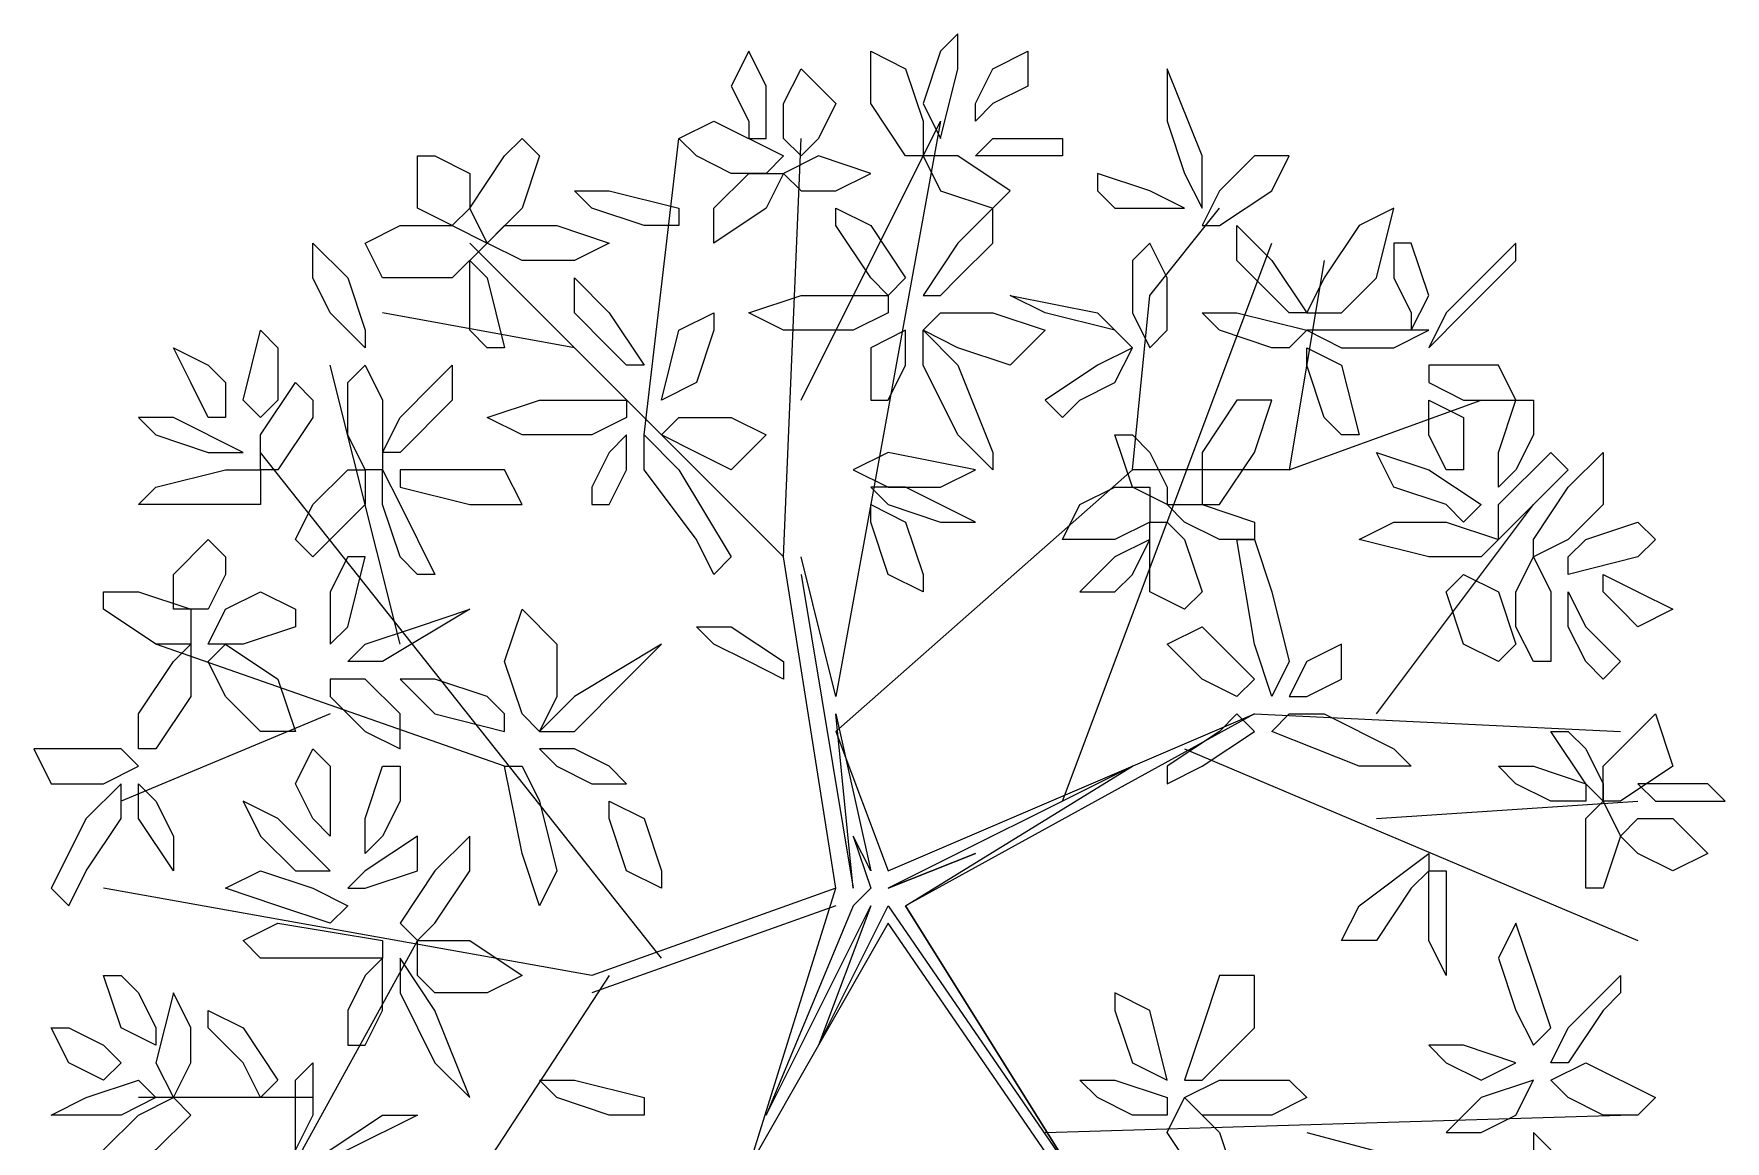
# Model space of a CAD drawing. Header units: millimetres. Extents: x 2364 to 2508, y 1551 to 1771.
# Drawn here: x 2398.718 to 2401.457, y 1619.812 to 1621.605 of the extents above; entities that cross this region are included whole.
import ezdxf

# ---------------------------------------------------------------- set-up
doc = ezdxf.new("R2010")
doc.units = ezdxf.units.MM
doc.layers.add('PDF_0', color=7, linetype='Continuous')

msp = doc.modelspace()

# ---------------------------------------------------------------- linework, layer by layer
at = {"layer": 'PDF_0', "lineweight": 9}
for points in [[(2400.1584, 1621.4918), (2400.1866, 1621.4353), (2400.2149, 1621.5483), (2400.2149, 1621.6047), (2400.1866, 1621.5765)], [(2399.876, 1621.4353), (2399.9042, 1621.4353), (2399.9042, 1621.52), (2399.876, 1621.5765), (2399.8477, 1621.52), (2399.876, 1621.4635)], [(2400.1584, 1621.4071), (2400.1301, 1621.4071), (2400.0737, 1621.4918), (2400.0737, 1621.5765), (2400.1301, 1621.5483), (2400.1584, 1621.4635)], [(2400.2431, 1621.4635), (2400.2431, 1621.4918), (2400.2713, 1621.5483), (2400.3278, 1621.5765), (2400.3278, 1621.52), (2400.2713, 1621.4918)], [(2399.9607, 1621.4071), (2399.9325, 1621.4353), (2399.9325, 1621.4918), (2399.9607, 1621.5483), (2400.0172, 1621.4918), (2399.9889, 1621.4353)], [(2400.5537, 1621.4635), (2400.582, 1621.3788), (2400.6102, 1621.3223), (2400.6102, 1621.4071), (2400.5537, 1621.5483), (2400.5537, 1621.52)], [(2399.8477, 1621.3788), (2399.7913, 1621.4071), (2399.763, 1621.4353), (2399.8195, 1621.4635), (2399.9325, 1621.4071), (2399.9042, 1621.3788)], [(2399.5089, 1621.4353), (2399.5371, 1621.4071), (2399.5089, 1621.3223), (2399.4524, 1621.2659), (2399.4241, 1621.3223), (2399.4806, 1621.4071)], [(2400.3278, 1621.4071), (2400.2713, 1621.4071), (2400.2431, 1621.4071), (2400.2713, 1621.4353), (2400.3843, 1621.4353), (2400.3843, 1621.4071)], [(2399.4241, 1621.3788), (2399.4241, 1621.3223), (2399.3959, 1621.2941), (2399.3394, 1621.3223), (2399.3394, 1621.4071), (2399.3677, 1621.4071)], [(2400.0172, 1621.3506), (2400.0737, 1621.3788), (2399.9889, 1621.4071), (2399.9325, 1621.3788), (2399.9607, 1621.3506)], [(2400.2713, 1621.3223), (2400.2996, 1621.3506), (2400.2149, 1621.4071), (2400.1584, 1621.4071), (2400.1866, 1621.3506)], [(2400.6102, 1621.2941), (2400.6385, 1621.2941), (2400.7232, 1621.3506), (2400.7514, 1621.4071), (2400.6949, 1621.4071), (2400.6385, 1621.3506)], [(2399.8195, 1621.3223), (2399.876, 1621.3788), (2399.9325, 1621.3788), (2399.9042, 1621.3223), (2399.8195, 1621.2659), (2399.8195, 1621.2941)], [(2400.469, 1621.3223), (2400.5537, 1621.3223), (2400.582, 1621.3223), (2400.5255, 1621.3506), (2400.4408, 1621.3788), (2400.4408, 1621.3506)], [(2399.7065, 1621.2941), (2399.6218, 1621.3223), (2399.5936, 1621.3506), (2399.6501, 1621.3506), (2399.763, 1621.3223), (2399.763, 1621.2941)], [(2400.0737, 1621.2094), (2400.0172, 1621.2941), (2400.0172, 1621.3223), (2400.0737, 1621.2941), (2400.1301, 1621.2094), (2400.1019, 1621.1811)], [(2400.2149, 1621.2094), (2400.2713, 1621.2659), (2400.2713, 1621.3223), (2400.2149, 1621.2659), (2400.1584, 1621.1811), (2400.1866, 1621.1811)], [(2400.7797, 1621.1529), (2400.8361, 1621.1529), (2400.8926, 1621.2094), (2400.9209, 1621.3223), (2400.8644, 1621.2941), (2400.8079, 1621.2094)], [(2399.3112, 1621.2941), (2399.3959, 1621.2941), (2399.4524, 1621.2659), (2399.3959, 1621.2094), (2399.283, 1621.2094), (2399.2547, 1621.2659)], [(2399.4524, 1621.2659), (2399.4806, 1621.2941), (2399.5653, 1621.2941), (2399.6501, 1621.2659), (2399.5936, 1621.2376), (2399.5089, 1621.2376)], [(2400.7232, 1621.1811), (2400.6667, 1621.2376), (2400.6667, 1621.2941), (2400.7232, 1621.2376), (2400.7797, 1621.1529), (2400.7514, 1621.1529)], [(2399.1982, 1621.1529), (2399.17, 1621.2094), (2399.17, 1621.2659), (2399.2265, 1621.2094), (2399.2547, 1621.1247), (2399.2547, 1621.0964)], [(2400.5255, 1621.0964), (2400.5537, 1621.1247), (2400.5537, 1621.2094), (2400.5255, 1621.2659), (2400.4973, 1621.2376), (2400.4973, 1621.1529)], [(2400.9209, 1621.2094), (2400.9491, 1621.1529), (2400.9491, 1621.1247), (2400.9773, 1621.1811), (2400.9491, 1621.2659), (2400.9209, 1621.2659)], [(2401.062, 1621.2094), (2401.0056, 1621.1529), (2400.9773, 1621.0964), (2401.0338, 1621.1529), (2401.1185, 1621.2376), (2401.1185, 1621.2659)], [(2399.4241, 1621.1247), (2399.4241, 1621.2094), (2399.4241, 1621.2376), (2399.4524, 1621.2094), (2399.4806, 1621.0964), (2399.4524, 1621.0964)], [(2399.6501, 1621.0964), (2399.5936, 1621.1529), (2399.5936, 1621.2094), (2399.6501, 1621.1529), (2399.7065, 1621.0682), (2399.6783, 1621.0682)], [(2400.0454, 1621.1247), (2399.9325, 1621.1247), (2399.876, 1621.1529), (2399.9607, 1621.1811), (2400.1019, 1621.1811), (2400.1019, 1621.1529)], [(2400.3561, 1621.1529), (2400.2996, 1621.1811), (2400.4408, 1621.1529), (2400.4973, 1621.0964), (2400.469, 1621.1247)], [(2399.7913, 1621.0399), (2399.7348, 1621.0117), (2399.763, 1621.1247), (2399.8195, 1621.1529), (2399.8195, 1621.1247)], [(2400.1584, 1621.1247), (2400.1866, 1621.1529), (2400.2713, 1621.1529), (2400.3561, 1621.1247), (2400.2996, 1621.0682), (2400.2149, 1621.0964)], [(2400.7232, 1621.0964), (2400.6385, 1621.1247), (2400.6102, 1621.1529), (2400.6667, 1621.1529), (2400.7797, 1621.1247), (2400.7514, 1621.0964)], [(2399.1135, 1621.0682), (2399.1135, 1621.0117), (2399.0853, 1620.9835), (2399.057, 1621.0117), (2399.0853, 1621.1247), (2399.1135, 1621.0964)], [(2400.0737, 1621.0117), (2400.1019, 1621.0117), (2400.1301, 1621.0682), (2400.1301, 1621.1247), (2400.0737, 1621.0964), (2400.0737, 1621.0399)], [(2400.2149, 1620.9552), (2400.1584, 1621.0682), (2400.1584, 1621.1247), (2400.2149, 1621.0682), (2400.2713, 1620.927), (2400.2713, 1620.8987)], [(2400.9209, 1621.0964), (2400.9773, 1621.1247), (2400.8644, 1621.1247), (2400.7797, 1621.1247), (2400.8361, 1621.0964)], [(2399.0288, 1620.9835), (2399.0006, 1620.9835), (2398.9723, 1621.0399), (2398.9441, 1621.0964), (2399.0006, 1621.0682), (2399.0288, 1621.0399)], [(2400.4125, 1621.0117), (2400.469, 1621.0399), (2400.4973, 1621.0964), (2400.4408, 1621.0682), (2400.3561, 1621.0117), (2400.3843, 1620.9835)], [(2400.8079, 1620.9835), (2400.7797, 1621.0682), (2400.7797, 1621.0964), (2400.8361, 1621.0682), (2400.8644, 1620.9552), (2400.8361, 1620.9552)], [(2399.2265, 1620.9552), (2399.2265, 1621.0399), (2399.2547, 1621.0682), (2399.283, 1621.0117), (2399.283, 1620.8987), (2399.2547, 1620.8987)], [(2399.3112, 1620.9835), (2399.3677, 1621.0399), (2399.3959, 1621.0682), (2399.3959, 1621.0117), (2399.3112, 1620.927), (2399.283, 1620.927)], [(2400.9773, 1621.0682), (2400.9773, 1621.0399), (2401.0338, 1621.0117), (2401.1185, 1621.0117), (2401.0903, 1621.0682), (2401.0338, 1621.0682)], [(2399.17, 1620.9835), (2399.1135, 1620.8987), (2399.0853, 1620.8987), (2399.0853, 1620.9552), (2399.1418, 1621.0399), (2399.17, 1621.0117)], [(2399.6218, 1620.9552), (2399.5089, 1620.9552), (2399.4524, 1620.9835), (2399.5371, 1621.0117), (2399.6783, 1621.0117), (2399.6783, 1620.9835)], [(2400.6102, 1620.8423), (2400.6385, 1620.8423), (2400.6949, 1620.927), (2400.7232, 1621.0117), (2400.6667, 1621.0117), (2400.6102, 1620.927)], [(2401.0338, 1620.8987), (2401.0056, 1620.8987), (2400.9773, 1620.9552), (2400.9773, 1621.0117), (2401.0338, 1620.9835), (2401.0338, 1620.9552)], [(2401.1468, 1620.9552), (2401.1185, 1620.8987), (2401.0903, 1620.8705), (2401.0903, 1620.927), (2401.1185, 1621.0117), (2401.1468, 1621.0117)], [(2399.0006, 1620.927), (2399.057, 1620.927), (2398.9441, 1620.9835), (2398.8876, 1620.9835), (2398.9158, 1620.9552)], [(2399.7348, 1620.9552), (2399.763, 1620.9835), (2399.8477, 1620.9835), (2399.9042, 1620.9552), (2399.8477, 1620.8987), (2399.7913, 1620.927)], [(2399.6218, 1620.8423), (2399.6501, 1620.8423), (2399.6783, 1620.8987), (2399.6783, 1620.9552), (2399.6501, 1620.927), (2399.6218, 1620.8705)], [(2399.7913, 1620.7858), (2399.7065, 1620.8987), (2399.7065, 1620.9552), (2399.763, 1620.8987), (2399.8477, 1620.7576), (2399.8195, 1620.7293)], [(2400.5255, 1620.927), (2400.5537, 1620.8705), (2400.5537, 1620.8423), (2400.4973, 1620.8705), (2400.469, 1620.9552), (2400.4973, 1620.9552)], [(2400.1866, 1620.8705), (2400.2431, 1620.8987), (2400.1019, 1620.927), (2400.0454, 1620.8987), (2400.1019, 1620.8705)], [(2401.0056, 1620.8423), (2400.9209, 1620.8705), (2400.8926, 1620.927), (2400.9773, 1620.8987), (2401.062, 1620.8423), (2401.0338, 1620.814)], [(2401.175, 1620.8705), (2401.1185, 1620.814), (2401.0903, 1620.7858), (2401.0903, 1620.8423), (2401.175, 1620.927), (2401.2032, 1620.8987)], [(2401.1468, 1620.7576), (2401.1468, 1620.7858), (2401.2032, 1620.8705), (2401.2597, 1620.927), (2401.2597, 1620.8423), (2401.2032, 1620.7858)], [(2399.0853, 1620.8987), (2399.0853, 1620.8423), (2398.9723, 1620.8423), (2398.8876, 1620.8423), (2398.9158, 1620.8705), (2399.0288, 1620.8987)], [(2399.17, 1620.8423), (2399.2265, 1620.8987), (2399.2547, 1620.8987), (2399.2547, 1620.8423), (2399.17, 1620.7576), (2399.1418, 1620.7858)], [(2399.3112, 1620.7576), (2399.283, 1620.8423), (2399.283, 1620.8987), (2399.3112, 1620.8423), (2399.3677, 1620.7293), (2399.3394, 1620.7293)], [(2399.3112, 1620.8987), (2399.3112, 1620.8705), (2399.4241, 1620.8423), (2399.5089, 1620.8423), (2399.4806, 1620.8987), (2399.3959, 1620.8987)], [(2400.1866, 1620.814), (2400.2431, 1620.814), (2400.1301, 1620.8705), (2400.0737, 1620.8705), (2400.1019, 1620.8423)], [(2400.5255, 1620.8705), (2400.5255, 1620.814), (2400.469, 1620.7858), (2400.3843, 1620.7858), (2400.4125, 1620.8423), (2400.469, 1620.8705)], [(2400.1019, 1620.7293), (2400.0737, 1620.814), (2400.0737, 1620.8423), (2400.1301, 1620.814), (2400.1584, 1620.7293), (2400.1584, 1620.7011)], [(2400.6385, 1620.7858), (2400.582, 1620.814), (2400.5537, 1620.8423), (2400.6102, 1620.8423), (2400.6949, 1620.814), (2400.6949, 1620.7858)], [(2400.582, 1620.7858), (2400.6102, 1620.7011), (2400.582, 1620.6728), (2400.5255, 1620.7011), (2400.5255, 1620.814), (2400.5537, 1620.814)], [(2401.0903, 1620.7858), (2401.062, 1620.7576), (2400.9773, 1620.7576), (2400.8644, 1620.7858), (2400.9209, 1620.814), (2401.0056, 1620.814)], [(2401.2315, 1620.7858), (2401.3162, 1620.814), (2401.3444, 1620.7858), (2401.3162, 1620.7576), (2401.2032, 1620.7293), (2401.2032, 1620.7576)], [(2399.0288, 1620.7293), (2399.0006, 1620.6728), (2398.9441, 1620.6728), (2398.9441, 1620.7293), (2399.0006, 1620.7858), (2399.0288, 1620.7576)], [(2400.5255, 1620.7858), (2400.469, 1620.7576), (2400.4125, 1620.7011), (2400.469, 1620.7011), (2400.4973, 1620.7293)], [(2400.7232, 1620.7011), (2400.7514, 1620.5881), (2400.7232, 1620.5316), (2400.6949, 1620.6164), (2400.6667, 1620.7858), (2400.6949, 1620.7858)], [(2399.1982, 1620.7011), (2399.1982, 1620.6446), (2399.1982, 1620.6164), (2399.2265, 1620.6446), (2399.2547, 1620.7576), (2399.2265, 1620.7576)], [(2401.1185, 1620.6446), (2401.1185, 1620.7011), (2401.1468, 1620.7576), (2401.175, 1620.7011), (2401.175, 1620.5881), (2401.1468, 1620.5881)], [(2401.0338, 1620.6164), (2401.0056, 1620.7011), (2401.0338, 1620.7293), (2401.0903, 1620.7011), (2401.1185, 1620.6164), (2401.0903, 1620.5881)], [(2401.2597, 1620.7011), (2401.2597, 1620.7293), (2401.3162, 1620.7011), (2401.3727, 1620.6728), (2401.3162, 1620.6446), (2401.288, 1620.6728)], [(2398.8876, 1620.7011), (2398.9723, 1620.6728), (2398.9723, 1620.6164), (2398.9158, 1620.6164), (2398.8311, 1620.6728), (2398.8311, 1620.7011)], [(2399.1418, 1620.6728), (2399.1418, 1620.6446), (2399.057, 1620.6164), (2399.0006, 1620.6164), (2399.0288, 1620.6728), (2399.0853, 1620.7011)], [(2401.2315, 1620.5881), (2401.2032, 1620.6446), (2401.2032, 1620.7011), (2401.2315, 1620.6446), (2401.288, 1620.5881), (2401.2597, 1620.5599)], [(2399.3394, 1620.6446), (2399.4241, 1620.6728), (2399.283, 1620.5881), (2399.2265, 1620.5881), (2399.2547, 1620.6164)], [(2399.5371, 1620.4752), (2399.5089, 1620.5034), (2399.4806, 1620.5881), (2399.5089, 1620.6728), (2399.5653, 1620.6164), (2399.5653, 1620.5316)], [(2399.876, 1620.5881), (2399.8195, 1620.6164), (2399.7913, 1620.6446), (2399.8477, 1620.6446), (2399.9325, 1620.5881), (2399.9325, 1620.5599)], [(2400.6949, 1620.5599), (2400.6667, 1620.5316), (2400.6102, 1620.5599), (2400.5537, 1620.6164), (2400.6102, 1620.6446), (2400.6667, 1620.5881)], [(2398.8876, 1620.5034), (2398.9441, 1620.5881), (2398.9723, 1620.6164), (2398.9723, 1620.5316), (2398.9158, 1620.4469), (2398.8876, 1620.4469)], [(2399.0006, 1620.5881), (2399.0288, 1620.6164), (2399.1135, 1620.5599), (2399.1418, 1620.4752), (2399.0853, 1620.4752), (2399.0288, 1620.5316)], [(2399.6783, 1620.5599), (2399.7348, 1620.6164), (2399.5936, 1620.5316), (2399.5371, 1620.4752), (2399.5936, 1620.4752)], [(2400.8361, 1620.6164), (2400.7797, 1620.5881), (2400.7514, 1620.5316), (2400.7797, 1620.5316), (2400.8361, 1620.5599)], [(2399.1982, 1620.5599), (2399.1982, 1620.5316), (2399.2547, 1620.4752), (2399.3112, 1620.4469), (2399.3112, 1620.5034), (2399.2547, 1620.5599)], [(2399.4524, 1620.5316), (2399.3677, 1620.5599), (2399.3112, 1620.5599), (2399.3677, 1620.5034), (2399.4806, 1620.4752), (2399.4806, 1620.5034)], [(2400.6385, 1620.4752), (2400.5537, 1620.4187), (2400.5537, 1620.3904), (2400.6102, 1620.4187), (2400.6949, 1620.4752), (2400.6667, 1620.5034)], [(2400.8079, 1620.5034), (2400.9209, 1620.4469), (2400.9491, 1620.4187), (2400.8644, 1620.4187), (2400.7232, 1620.4752), (2400.7514, 1620.5034)], [(2401.2597, 1620.4187), (2401.3162, 1620.4752), (2401.3444, 1620.5034), (2401.3727, 1620.4187), (2401.288, 1620.3622), (2401.2597, 1620.3622)], [(2401.2315, 1620.4469), (2401.2597, 1620.3904), (2401.2597, 1620.3622), (2401.2315, 1620.3904), (2401.175, 1620.4752), (2401.2032, 1620.4752)], [(2398.8876, 1620.4187), (2398.8594, 1620.4469), (2398.7746, 1620.4469), (2398.7182, 1620.4469), (2398.7464, 1620.3904), (2398.8311, 1620.3904)], [(2399.1982, 1620.3057), (2399.17, 1620.334), (2399.1418, 1620.3904), (2399.17, 1620.4469), (2399.1982, 1620.4187), (2399.1982, 1620.3622)], [(2399.6783, 1620.3904), (2399.6501, 1620.4187), (2399.5936, 1620.4469), (2399.5371, 1620.4469), (2399.5653, 1620.4187), (2399.6218, 1620.3904)], [(2399.3112, 1620.3622), (2399.283, 1620.3057), (2399.2547, 1620.2775), (2399.2547, 1620.334), (2399.283, 1620.4187), (2399.3112, 1620.4187)], [(2399.5371, 1620.3622), (2399.5653, 1620.2492), (2399.5371, 1620.1928), (2399.5089, 1620.2775), (2399.4806, 1620.4187), (2399.5089, 1620.4187)], [(2401.175, 1620.3622), (2401.1185, 1620.3904), (2401.0903, 1620.4187), (2401.1468, 1620.4187), (2401.2315, 1620.3904), (2401.2315, 1620.3622)], [(2398.8029, 1620.2492), (2398.8594, 1620.334), (2398.8594, 1620.3904), (2398.8029, 1620.334), (2398.7464, 1620.221), (2398.7746, 1620.1928)], [(2398.9441, 1620.3057), (2398.9441, 1620.2492), (2398.8876, 1620.334), (2398.8876, 1620.3904), (2398.9158, 1620.3622)], [(2401.3162, 1620.3904), (2401.3444, 1620.3622), (2401.4009, 1620.3622), (2401.4574, 1620.3622), (2401.4292, 1620.3904), (2401.3727, 1620.3904)], [(2399.1418, 1620.2492), (2399.1982, 1620.2492), (2399.1135, 1620.334), (2399.057, 1620.3622), (2399.0853, 1620.3057)], [(2399.6783, 1620.2492), (2399.6501, 1620.334), (2399.6501, 1620.3622), (2399.7065, 1620.334), (2399.7348, 1620.2492), (2399.7348, 1620.221)], [(2401.2315, 1620.2492), (2401.2315, 1620.334), (2401.2597, 1620.3622), (2401.288, 1620.3057), (2401.2597, 1620.221), (2401.2315, 1620.221)], [(2401.288, 1620.3057), (2401.3162, 1620.334), (2401.3727, 1620.334), (2401.4292, 1620.2775), (2401.3727, 1620.2492), (2401.3162, 1620.2775)], [(2399.3394, 1620.2492), (2399.3394, 1620.3057), (2399.2547, 1620.2492), (2399.2265, 1620.221), (2399.2547, 1620.221)], [(2399.3677, 1620.1645), (2399.4241, 1620.2492), (2399.4241, 1620.3057), (2399.3677, 1620.2492), (2399.3112, 1620.1645), (2399.3394, 1620.1363)], [(2400.9491, 1620.221), (2400.8926, 1620.1363), (2400.8361, 1620.1363), (2400.8644, 1620.1928), (2400.9773, 1620.2775), (2400.9773, 1620.2492)], [(2399.2265, 1620.1928), (2399.1982, 1620.1645), (2399.1135, 1620.1928), (2399.0288, 1620.221), (2399.0853, 1620.2492), (2399.17, 1620.221)], [(2401.0056, 1620.1928), (2401.0056, 1620.108), (2401.0056, 1620.0798), (2400.9773, 1620.1363), (2400.9773, 1620.2492), (2401.0056, 1620.2492)], [(2399.1982, 1620.108), (2399.0853, 1620.108), (2399.057, 1620.1363), (2399.1135, 1620.1645), (2399.283, 1620.1363), (2399.283, 1620.108)], [(2401.1468, 1619.9668), (2401.175, 1619.9951), (2401.1468, 1620.0798), (2401.1185, 1620.1645), (2401.0903, 1620.108), (2401.1185, 1620.0233)], [(2399.3394, 1620.0798), (2399.3394, 1620.1363), (2399.4241, 1620.1363), (2399.5089, 1620.0798), (2399.4524, 1620.0516), (2399.3677, 1620.0516)], [(2399.2265, 1619.9668), (2399.2547, 1619.9668), (2399.283, 1620.0233), (2399.283, 1620.108), (2399.2547, 1620.0798), (2399.2265, 1620.0233)], [(2399.3677, 1619.9386), (2399.4241, 1619.8821), (2399.3677, 1620.0233), (2399.3112, 1620.108), (2399.3112, 1620.0516)], [(2398.8876, 1620.0516), (2398.9158, 1619.9951), (2398.9158, 1619.9668), (2398.8594, 1619.9951), (2398.8311, 1620.0798), (2398.8594, 1620.0798)], [(2400.582, 1619.9104), (2400.6102, 1619.9104), (2400.6949, 1619.9951), (2400.6949, 1620.0798), (2400.6385, 1620.0798), (2400.6102, 1619.9951)], [(2401.2597, 1620.0233), (2401.2032, 1619.9386), (2401.175, 1619.9386), (2401.2032, 1619.9951), (2401.288, 1620.0798), (2401.288, 1620.0516)], [(2398.9723, 1619.9951), (2398.9441, 1620.0516), (2398.9158, 1619.9386), (2398.9441, 1619.8821), (2398.9723, 1619.9386)], [(2400.4973, 1619.9386), (2400.5537, 1619.9104), (2400.5255, 1620.0233), (2400.469, 1620.0516), (2400.469, 1620.0233)], [(2399.057, 1619.9386), (2399.0006, 1619.9951), (2399.0006, 1620.0233), (2399.057, 1619.9951), (2399.1135, 1619.9104), (2399.0853, 1619.8821)], [(2398.8594, 1619.9386), (2398.8311, 1619.9104), (2398.7746, 1619.9386), (2398.7464, 1619.9951), (2398.7746, 1619.9951), (2398.8311, 1619.9668)], [(2401.062, 1619.9104), (2401.1185, 1619.9386), (2401.0338, 1619.9668), (2400.9773, 1619.9668), (2401.0056, 1619.9386)], [(2399.1418, 1619.9104), (2399.17, 1619.9386), (2399.17, 1619.8539), (2399.1418, 1619.7974), (2399.1418, 1619.8256)], [(2401.2597, 1619.8539), (2401.2032, 1619.8821), (2401.175, 1619.9104), (2401.2315, 1619.9386), (2401.3444, 1619.8821), (2401.3162, 1619.8539)], [(2398.8594, 1619.8539), (2398.7746, 1619.8539), (2398.7464, 1619.8539), (2398.8029, 1619.8821), (2398.8876, 1619.9104), (2398.9158, 1619.8821)], [(2399.6501, 1619.8539), (2399.5653, 1619.8821), (2399.5371, 1619.9104), (2399.5936, 1619.9104), (2399.7065, 1619.8821), (2399.7065, 1619.8539)], [(2400.4973, 1619.8539), (2400.4408, 1619.8821), (2400.4125, 1619.9104), (2400.469, 1619.9104), (2400.5537, 1619.8821), (2400.5537, 1619.8539)], [(2400.7232, 1619.8539), (2400.6102, 1619.8539), (2400.582, 1619.8821), (2400.6385, 1619.9104), (2400.7514, 1619.9104), (2400.7797, 1619.8821)], [(2401.1185, 1619.8539), (2401.1468, 1619.9104), (2401.062, 1619.8821), (2401.0056, 1619.8256), (2401.062, 1619.8256)], [(2398.9441, 1619.8821), (2398.9723, 1619.8539), (2398.9158, 1619.7974), (2398.8311, 1619.7409), (2398.8311, 1619.7974), (2398.8876, 1619.8539)], [(2400.6102, 1619.7409), (2400.5537, 1619.8256), (2400.582, 1619.8821), (2400.6385, 1619.8256), (2400.6667, 1619.7409), (2400.6385, 1619.7127)], [(2399.283, 1619.8539), (2399.3394, 1619.8539), (2399.2265, 1619.7974), (2399.1418, 1619.7692), (2399.1982, 1619.7974)], [(2401.175, 1619.7974), (2401.1468, 1619.8256), (2401.1468, 1619.7409), (2401.175, 1619.7127), (2401.175, 1619.7409)]]:
    msp.add_lwpolyline(points, close=True, dxfattribs=at)
for points in [[(2399.9607, 1621.0117), (2400.1866, 1621.4635), (2400.0172, 1620.5316), (2399.9607, 1620.7576)], [(2399.7065, 1620.9552), (2399.763, 1621.4353)], [(2399.9325, 1620.7576), (2399.9607, 1621.4353)], [(2400.8079, 1621.2376), (2400.7514, 1620.8987), (2400.4973, 1620.8987), (2400.5255, 1621.1811), (2400.6385, 1621.3223)], [(2400.0172, 1620.221), (2399.9325, 1620.7576), (2399.4241, 1621.2659)], [(2400.3843, 1620.3622), (2400.7232, 1621.2659)], [(2399.5936, 1621.0964), (2399.283, 1621.1529)], [(2399.3112, 1620.6164), (2399.1982, 1621.0682)], [(2400.7514, 1620.8987), (2401.062, 1621.0117)], [(2399.7348, 1620.108), (2399.0853, 1620.927)], [(2400.4973, 1620.8987), (2400.0172, 1620.4752), (2400.1019, 1620.2492), (2400.6949, 1620.5034), (2400.1301, 1620.1928), (2400.4973, 1620.4187), (2400.1019, 1620.221)], [(2400.8926, 1620.5034), (2401.1468, 1620.8423)], [(2399.9607, 1620.7293), (2400.0454, 1620.221), (2400.0172, 1620.5034), (2400.0737, 1620.2492), (2400.0454, 1620.3057), (2400.0737, 1620.221), (2400.0454, 1620.1928), (2399.9042, 1619.8539), (2400.0737, 1620.1928), (2399.9889, 1619.9668), (2400.1019, 1620.1928), (2400.4125, 1619.7409), (2400.1301, 1620.1928), (2400.4125, 1619.7409), (2400.6102, 1619.6844)], [(2399.4806, 1620.4187), (2398.9158, 1620.6164)], [(2399.1982, 1620.5034), (2398.8594, 1620.3622)], [(2400.6949, 1620.5034), (2401.288, 1620.4752)], [(2400.582, 1620.4469), (2401.3162, 1620.1363)], [(2400.8926, 1620.334), (2401.3162, 1620.3622)], [(2400.1019, 1620.221), (2400.2431, 1620.2775), (2400.1019, 1620.221)], [(2401.0338, 1619.3738), (2400.7797, 1619.4303), (2400.6102, 1619.6844), (2400.4125, 1619.7127), (2400.1019, 1620.1645), (2399.876, 1619.7692), (2400.0172, 1620.221), (2399.6218, 1620.0798), (2398.8311, 1620.221)], [(2400.0172, 1620.1928), (2399.6218, 1620.0516)], [(2399.3394, 1620.1363), (2399.0288, 1619.5715)], [(2399.6501, 1620.0798), (2399.17, 1619.3456)], [(2399.17, 1619.8821), (2398.8876, 1619.8821)], [(2400.3561, 1619.8256), (2401.288, 1619.8539)], [(2400.7797, 1619.8256), (2401.2032, 1619.7127)]]:
    msp.add_lwpolyline(points, dxfattribs=at)

doc.saveas('drawing.dxf')
